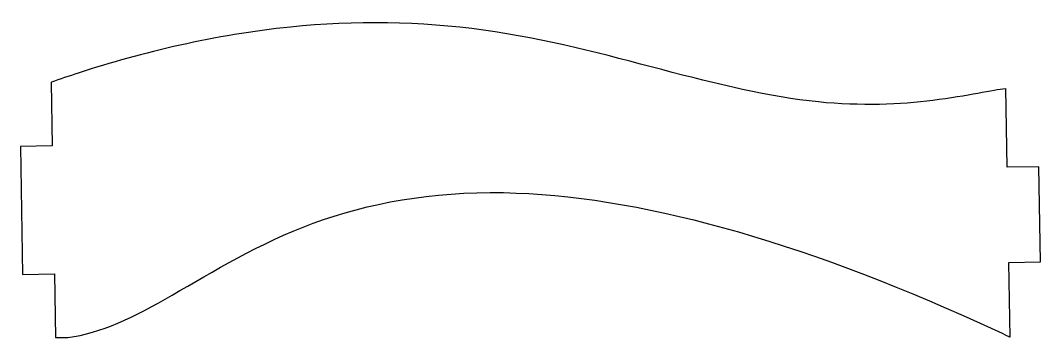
# Model space of a CAD drawing. Header units: millimetres. Extents: x -32.1 to 32.1, y -9.8 to 10.2.
import ezdxf

# ---------------------------------------------------------------- set-up
doc = ezdxf.new("R2010")
doc.units = ezdxf.units.MM
doc.layers.get('0').update_dxf_attribs({"linetype": 'CONTINUOUS'})

msp = doc.modelspace()

# ---------------------------------------------------------------- linework, layer by layer
for p, q in [((-30.139, 6.286), (-30.07, 2.294)), ((30.013, 0.95), (29.927, 5.893)), ((-30.07, 2.294), (-32.069, 2.259)), ((-32.069, 2.259), (-31.929, -5.79)), ((32.013, 0.985), (30.013, 0.95)), ((32.117, -4.993), (32.013, 0.985)), ((30.117, -5.028), (32.117, -4.993)), ((30.199, -9.719), (30.117, -5.028)), ((-31.929, -5.79), (-29.929, -5.755)), ((-29.929, -5.755), (-29.859, -9.754)), ((-29.859, -9.754), (-29.076, -9.741))]:
    msp.add_line(p, q)
for points, knots in [([(29.927, 5.893), (29.918, 5.892), (29.909, 5.891), (29.899, 5.89), (29.162, 5.809), (27.544, 5.424), (25.335, 5.148), (23.308, 4.894), (20.817, 4.786), (18.134, 5.059), (15.074, 5.372), (11.763, 6.173), (8.295, 7.088), (4.732, 8.028), (0.981, 9.032), (-2.923, 9.573), (-6.897, 10.124), (-11.034, 10.182), (-15.081, 9.764), (-19.821, 9.274), (-24.398, 8.19), (-28.436, 6.869), (-29.008, 6.682), (-29.57, 6.49), (-30.122, 6.292), (-30.128, 6.29), (-30.134, 6.288), (-30.139, 6.286)], [-0.9418982, -0.9418982, -0.9418982, -0.9418982, -0.9401335, -0.9401335, -0.9401335, -0.797649, -0.797649, -0.797649, -0.6668731, -0.6668731, -0.6668731, -0.5177305, -0.5177305, -0.5177305, -0.364542, -0.364542, -0.364542, -0.2085846, -0.2085846, -0.2085846, -0.0258921, -0.0258921, -0.0258921, 0, 0, 0, 0.0002641, 0.0002641, 0.0002641, 0.0002641]), ([(-29.076, -9.741), (-29.076, -9.741), (-29.076, -9.741), (-29.075, -9.741), (-27.046, -9.511), (-24.908, -8.455), (-22.522, -7.084), (-19.945, -5.604), (-17.056, -3.825), (-13.649, -2.569), (-10.189, -1.294), (-6.195, -0.566), (-1.674, -0.645), (6.709, -0.79), (16.84, -3.644), (28.308, -8.846), (28.922, -9.124), (29.541, -9.41), (30.163, -9.702), (30.175, -9.708), (30.187, -9.713), (30.199, -9.719)], [0.0229045, 0.0229045, 0.0229045, 0.0229045, 0.0229402, 0.0229402, 0.0229402, 0.205662, 0.205662, 0.205662, 0.4029844, 0.4029844, 0.4029844, 0.6034246, 0.6034246, 0.6034246, 0.9750405, 0.9750405, 0.9750405, 0.9949518, 0.9949518, 0.9949518, 0.9953391, 0.9953391, 0.9953391, 0.9953391])]:
    msp.add_open_spline(points, degree=3, knots=knots)

doc.saveas('drawing.dxf')
